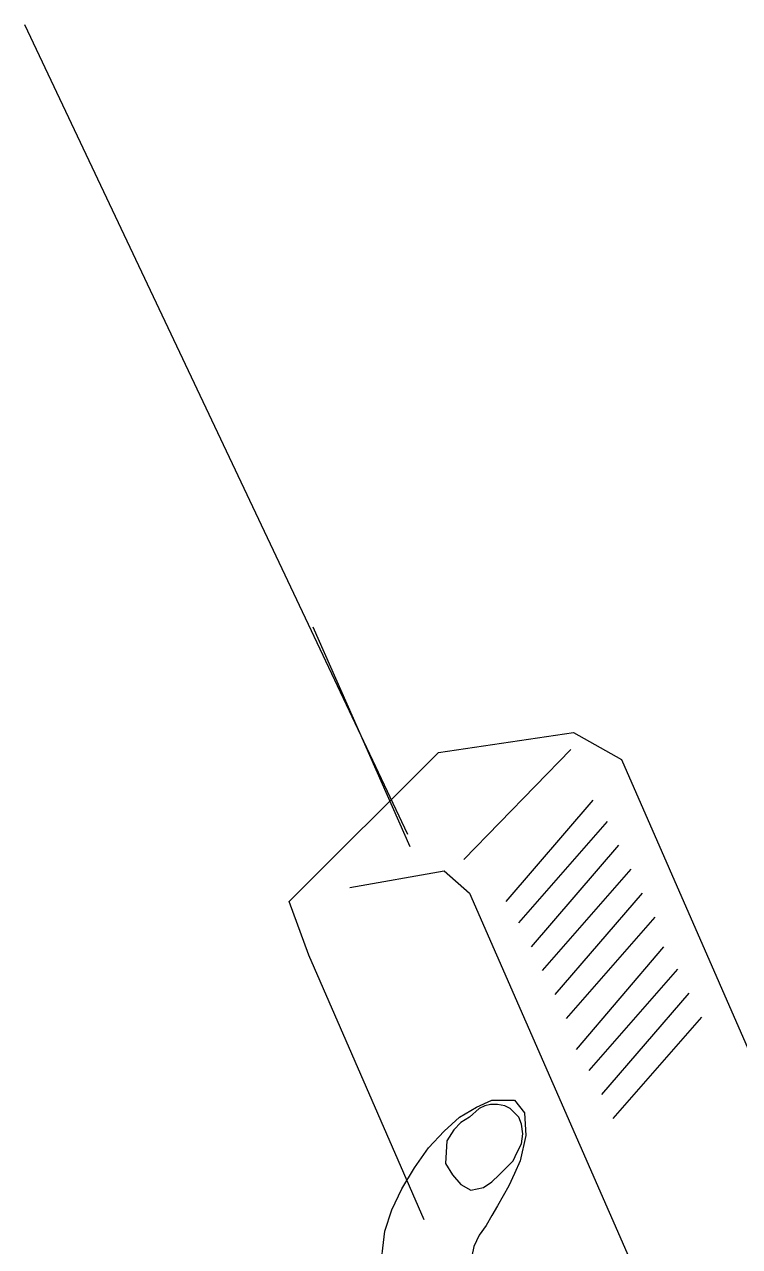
# Model space of a CAD drawing. Extents: x 8762 to 9373, y 5318 to 7259.
# Drawn here: x 8762.3 to 8904, y 6933.8 to 7176 of the extents above; entities that cross this region are included whole.
import ezdxf

# ---------------------------------------------------------------- set-up
doc = ezdxf.new("R2010")
doc.units = 0
doc.header["$LTSCALE"] = 1270
doc.header["$MEASUREMENT"] = 0
doc.layers.get('0').update_dxf_attribs({"linetype": 'CONTINUOUS'})

msp = doc.modelspace()

# ---------------------------------------------------------------- linework, layer by layer
at = {"linetype": 'CONTINUOUS'}
for p, q in [((8762.28, 7175.97), (8838.17, 7015.51)), ((8838.73, 7013), (8819.48, 7056.53)), ((8844.31, 7031.7), (8871.11, 7035.61)), ((8871.11, 7035.61), (8880.6, 7030.31)), ((8814.74, 7002.12), (8844.31, 7031.7)), ((8849.34, 7010.5), (8870.55, 7032.26)), ((8880.6, 7030.31), (8955.66, 6858.4)), ((8857.71, 7002.12), (8875.01, 7022.21)), ((8860.23, 6997.93), (8877.8, 7018.03)), ((8862.73, 6993.19), (8880.04, 7013.28)), ((8826.73, 7004.92), (8845.43, 7008.25)), ((8845.43, 7008.25), (8850.45, 7003.8)), ((8864.97, 6988.44), (8882.54, 7008.54)), ((8850.45, 7003.8), (8928.88, 6824.92)), ((8867.47, 6983.7), (8884.78, 7003.8)), ((8818.65, 6991.52), (8814.74, 7002.12)), ((8869.71, 6978.95), (8887.29, 6999.05)), ((8871.66, 6972.82), (8888.97, 6993.19)), ((8841.52, 6939.06), (8818.65, 6991.52)), ((8874.17, 6968.63), (8891.76, 6988.73)), ((8876.69, 6963.89), (8893.99, 6983.98)), ((8878.92, 6959.14), (8896.5, 6979.24)), ((8851.85, 6961.38), (8854.92, 6962.78)), ((8853.53, 6961.66), (8852.41, 6961.1)), ((8854.64, 6961.93), (8853.53, 6961.66)), ((8856.03, 6961.93), (8854.64, 6961.93)), ((8854.92, 6962.78), (8859.38, 6962.78)), ((8857.44, 6961.66), (8856.03, 6961.93)), ((8858.55, 6961.1), (8857.44, 6961.66)), ((8859.38, 6962.78), (8861.34, 6960.26)), ((8845.43, 6956.64), (8848.5, 6959.43)), ((8848.5, 6959.43), (8851.85, 6961.38)), ((8850.45, 6959.43), (8848.78, 6958.31)), ((8852.41, 6961.1), (8850.45, 6959.43)), ((8859.38, 6960.26), (8858.55, 6961.1)), ((8860.23, 6959.43), (8859.38, 6960.26)), ((8860.78, 6958.03), (8860.23, 6959.43)), ((8861.34, 6960.26), (8861.62, 6955.79)), ((8842.36, 6953.29), (8845.43, 6956.64)), ((8847.39, 6956.91), (8845.99, 6954.68)), ((8848.78, 6958.31), (8847.39, 6956.91)), ((8861.06, 6956.08), (8860.78, 6958.03)), ((8845.99, 6954.68), (8845.71, 6950.21)), ((8861.62, 6955.79), (8860.5, 6950.77)), ((8860.78, 6954.12), (8861.06, 6956.08)), ((8839.57, 6949.38), (8842.36, 6953.29)), ((8859.11, 6950.77), (8859.94, 6952.44)), ((8859.94, 6952.44), (8860.78, 6954.12)), ((8837.06, 6945.2), (8839.57, 6949.38)), ((8845.71, 6950.21), (8847.1, 6947.99)), ((8856.32, 6947.99), (8857.71, 6949.38)), ((8857.71, 6949.38), (8859.11, 6950.77)), ((8860.5, 6950.77), (8859.38, 6948.26)), ((8847.1, 6947.99), (8848.78, 6946.03)), ((8854.92, 6946.59), (8856.32, 6947.99)), ((8859.38, 6948.26), (8858.27, 6945.76)), ((8835.11, 6941.01), (8837.06, 6945.2)), ((8848.78, 6946.03), (8850.74, 6944.91)), ((8850.74, 6944.91), (8853.24, 6945.47)), ((8853.24, 6945.47), (8854.92, 6946.59)), ((8858.27, 6945.76), (8857.15, 6943.8)), ((8857.15, 6943.8), (8856.03, 6941.85)), ((8833.72, 6936.83), (8835.11, 6941.01)), ((8854.92, 6939.89), (8853.8, 6937.94)), ((8856.03, 6941.85), (8854.92, 6939.89)), ((8853.8, 6937.94), (8852.41, 6935.98)), ((8832.32, 6925.38), (8833.72, 6936.83)), ((8852.41, 6935.98), (8851.3, 6933.75)), ((8851.3, 6933.75), (8850.18, 6928.17))]:
    msp.add_line(p, q, dxfattribs=at)

doc.saveas('drawing.dxf')
